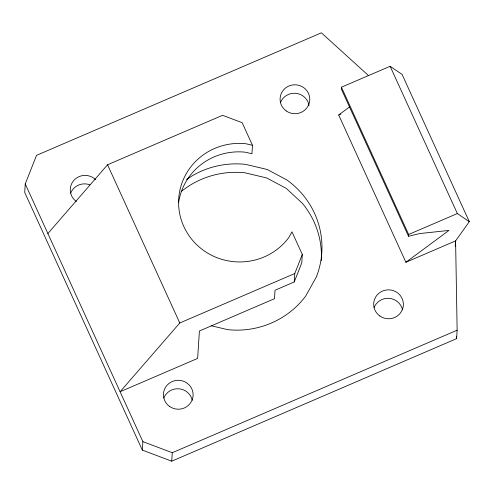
<?xml version="1.0" encoding="UTF-8"?>
<svg xmlns="http://www.w3.org/2000/svg" width="494" height="494" viewBox="0 0 494 494"><rect width="100%" height="100%" fill="white"/><g stroke="black" fill="none" stroke-linecap="round" stroke-linejoin="round"><path stroke-width="0.74" d="M368.505 75.588L321.403 32.814L36.537 155.351L25.25 183.947L24.7 192.407L142.321 450.096L171.727 461.186L456.598 338.649L457.141 330.19L455.591 240.893L469.3 221.67L402.079 74.403L390.137 66.295L341.428 87.197L341.311 89L408.532 236.274L419.77 233.557L448.953 230.426L405.907 262.265L338.686 114.991L349.758 106.803M142.321 450.096L142.871 441.636L25.25 183.947M171.727 461.186L172.276 452.726L457.141 330.19M47.881 233.532L107.55 164.768L222.559 115.3L242.165 122.691L252.483 145.31L251.94 153.77L245.283 152.189A60.886 59.28 3.7 0 0 178.649 202.54M294.782 273.522L179.773 322.99L120.104 391.754L197.637 358.403L199.409 330.992L274.485 298.697L275.028 290.237L294.233 281.981L294.782 273.522L302.303 254.453L291.985 231.84L288.718 237.682A60.886 59.28 3.7 0 1 183.848 226.592A60.886 59.28 3.7 0 1 245.833 143.729L252.483 145.31M302.303 254.453L301.76 262.913L294.233 281.981M408.532 236.274L408.649 234.465L341.428 87.197M455.24 246.278L455.591 240.893L405.907 262.265M338.686 114.991L340.786 114.089M408.649 234.465L457.358 213.569L469.3 221.67M211.228 325.756L227.672 329.652A85.388 83.134 3.7 0 0 305.669 296.104L316.308 277.066A85.388 83.134 3.7 0 0 286.786 179.909L267.198 169.485L245.53 164.341A85.388 83.134 3.7 0 0 186.522 179.495M142.871 441.636L172.276 452.726M390.137 66.295L457.358 213.569M107.55 164.768L179.773 322.99M456.555 336.34L456.598 338.649M374.119 307.54A14.851 14.456 3.7 0 1 389.149 298.357A14.851 14.456 3.7 0 1 402.505 309.818M163.86 397.985A14.851 14.456 3.7 0 1 178.89 388.803A14.851 14.456 3.7 0 1 192.246 400.257M181.144 191.604A85.388 83.134 3.7 0 1 244.981 172.801L266.655 177.945L286.242 188.368L302.408 203.361A85.388 83.134 3.7 0 1 321.279 260.721M280.518 102.48A14.851 14.456 3.7 0 1 295.931 93.329A14.851 14.456 3.7 0 1 309.046 105.494M70.698 193.086A14.851 14.456 3.7 0 1 89.877 184.83M76.379 201.521A14.851 14.456 3.7 0 1 73.816 180.421A14.851 14.456 3.7 0 1 95.608 179.668M169.541 406.42A14.851 14.456 3.7 0 0 193.037 396.312A14.851 14.456 3.7 0 0 172.233 381.522A14.851 14.456 3.7 0 0 169.541 406.42M379.8 315.975A14.851 14.456 3.7 0 0 403.295 305.872A14.851 14.456 3.7 0 0 382.492 291.077A14.851 14.456 3.7 0 0 379.8 315.975M286.199 110.915A14.851 14.456 3.7 0 0 309.695 100.807A14.851 14.456 3.7 0 0 288.891 86.018A14.851 14.456 3.7 0 0 286.199 110.915"/></g></svg>
